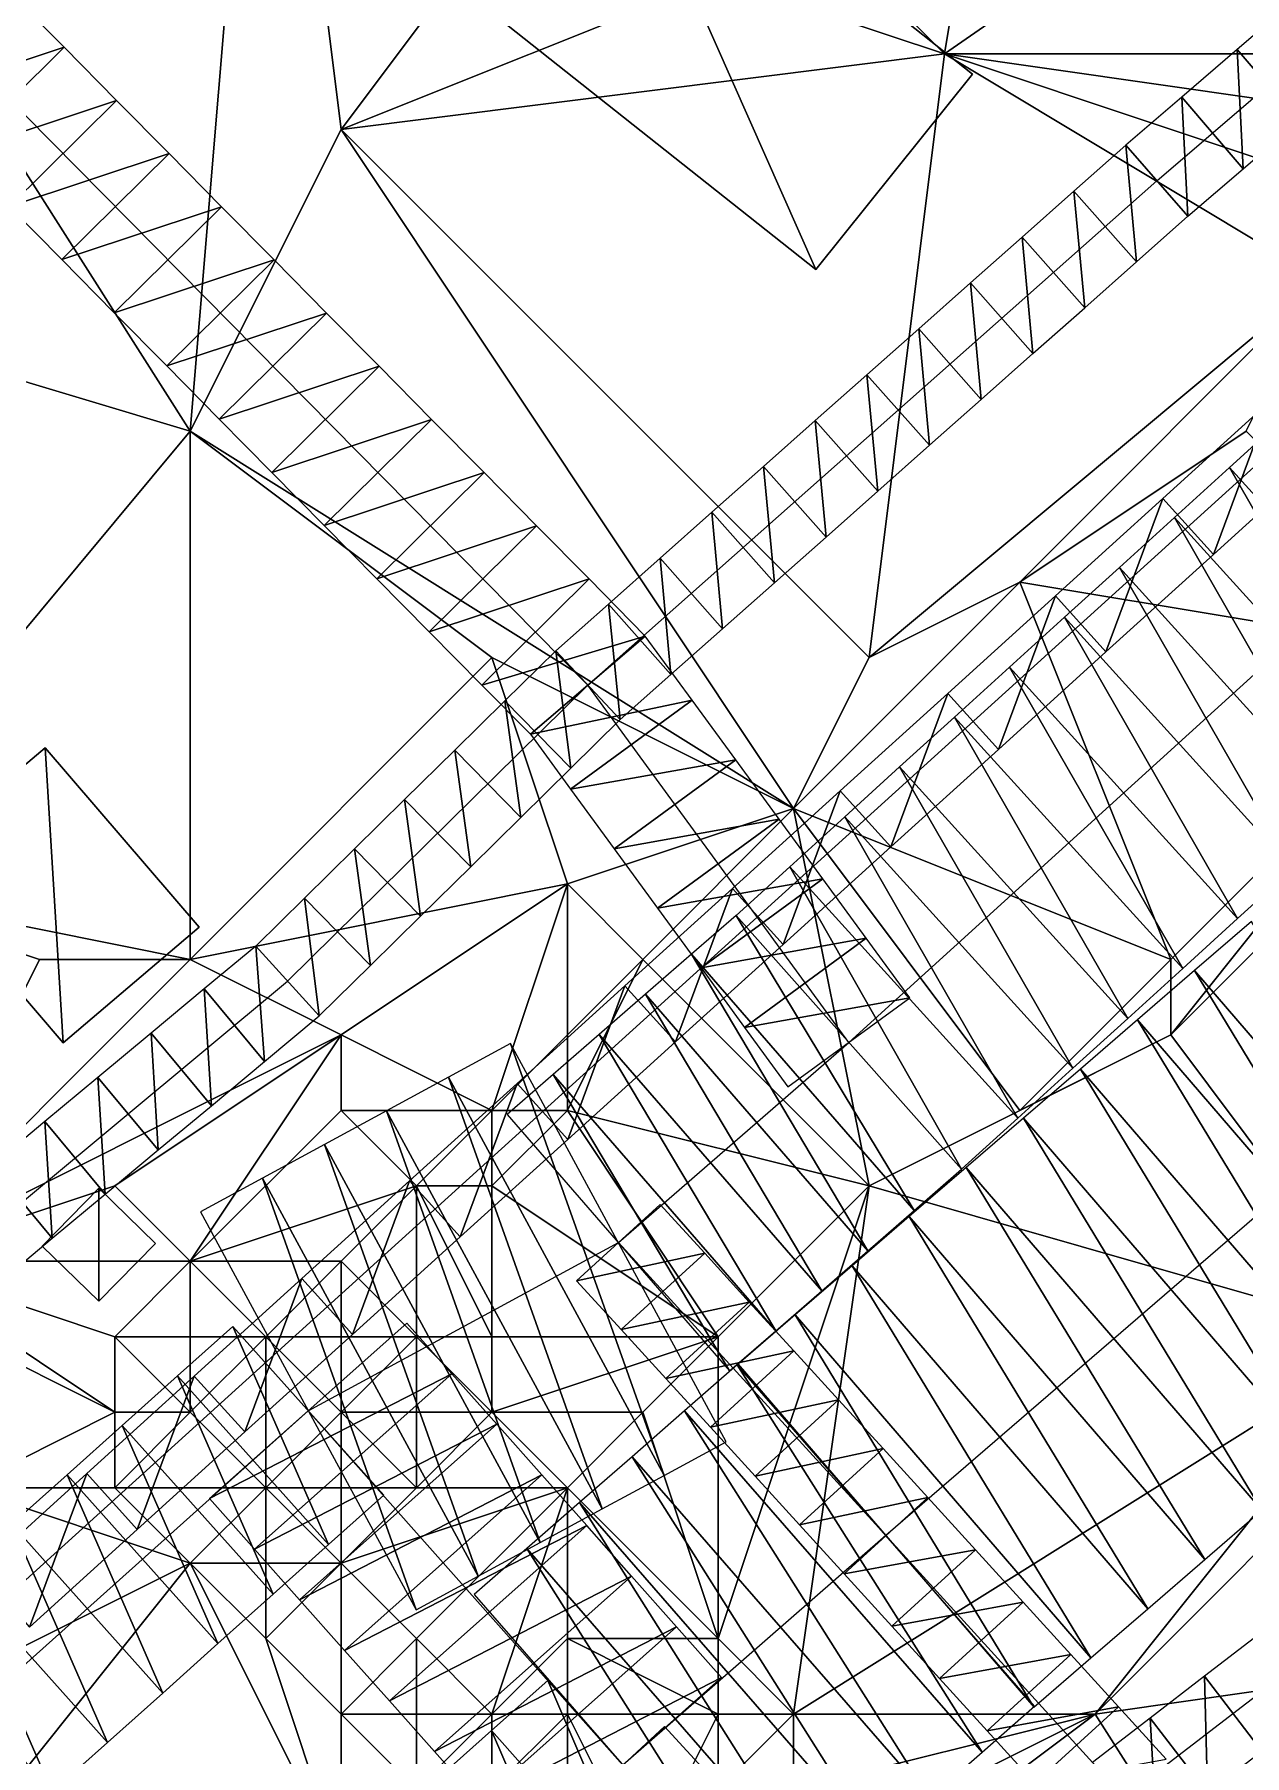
# Model space of a CAD drawing. Header units: metres. Extents: x -1103 to 901, y -902 to 905.
# Drawn here: x -854.13 to -822.04, y 820.9 to 866.52 of the extents above; entities that cross this region are included whole.
import ezdxf

# ---------------------------------------------------------------- set-up
doc = ezdxf.new("R2010")
doc.units = ezdxf.units.M
for name, color, linetype in [('OSM_BUILDING_FOOTPRINTS', 7, 'CONTINUOUS'), ('OSM_BUILDING_ROOFS', 1, 'CONTINUOUS'), ('OSM_BUILDING_WALLS', 8, 'CONTINUOUS'), ('OSM_PATH_AXES', 30, 'CONTINUOUS'), ('OSM_PATH_SURFACE', 30, 'CONTINUOUS'), ('OSM_ROAD_AXES', 2, 'CONTINUOUS'), ('OSM_ROAD_SURFACE', 9, 'CONTINUOUS'), ('OSM_TERRAIN', 3, 'CONTINUOUS'), ('OSM_WATER_SURFACE', 5, 'CONTINUOUS'), ('OSM_WATERWAYS', 5, 'CONTINUOUS')]:
    doc.layers.add(name, color=color, linetype=linetype)

msp = doc.modelspace()

# ---------------------------------------------------------------- linework, layer by layer
at = {"layer": 'OSM_BUILDING_FOOTPRINTS'}
for points in [[(-843.357, 868.168, 14.338), (-839.201, 873.344, 14.338), (-829.252, 865.459, 14.338), (-833.409, 860.283, 14.338), (-843.357, 868.168, 14.338)], [(-857.462, 844.557, 12.908), (-853.847, 847.61, 12.908), (-849.768, 842.854, 12.908), (-853.372, 839.791, 12.908), (-857.462, 844.557, 12.908)], [(-850.918, 834.472, 12.283), (-852.421, 832.945, 12.283), (-853.924, 834.405, 12.283), (-852.421, 835.942, 12.283), (-850.918, 834.472, 12.283)]]:
    msp.add_polyline3d(points, close=True, dxfattribs=at)
at = {"layer": 'OSM_BUILDING_ROOFS'}
for points in [[(-839.201, 873.344, 24.338), (-843.357, 868.168, 24.338), (-833.409, 860.283, 24.338)], [(-839.201, 873.344, 24.338), (-833.409, 860.283, 24.338), (-829.252, 865.459, 24.338)], [(-853.847, 847.61, 22.908), (-857.462, 844.557, 22.908), (-853.372, 839.791, 22.908)], [(-853.847, 847.61, 22.908), (-853.372, 839.791, 22.908), (-849.768, 842.854, 22.908)], [(-852.421, 832.945, 22.283), (-852.421, 835.942, 22.283), (-853.924, 834.405, 22.283)], [(-852.421, 832.945, 22.283), (-850.918, 834.472, 22.283), (-852.421, 835.942, 22.283)]]:
    msp.add_3dface(points, dxfattribs=at)
at = {"layer": 'OSM_BUILDING_WALLS'}
for points in [[(-829.252, 865.459, 14.338), (-839.201, 873.344, 14.338), (-839.201, 873.344, 24.338)], [(-829.252, 865.459, 14.338), (-839.201, 873.344, 24.338), (-829.252, 865.459, 24.338)], [(-843.357, 868.168, 14.338), (-833.409, 860.283, 14.338), (-833.409, 860.283, 24.338)], [(-843.357, 868.168, 14.338), (-833.409, 860.283, 24.338), (-843.357, 868.168, 24.338)], [(-833.409, 860.283, 14.338), (-829.252, 865.459, 14.338), (-829.252, 865.459, 24.338)], [(-833.409, 860.283, 14.338), (-829.252, 865.459, 24.338), (-833.409, 860.283, 24.338)], [(-853.847, 847.61, 12.908), (-857.462, 844.557, 12.908), (-857.462, 844.557, 22.908)], [(-853.847, 847.61, 12.908), (-857.462, 844.557, 22.908), (-853.847, 847.61, 22.908)], [(-849.768, 842.854, 12.908), (-853.847, 847.61, 12.908), (-853.847, 847.61, 22.908)], [(-849.768, 842.854, 12.908), (-853.847, 847.61, 22.908), (-849.768, 842.854, 22.908)], [(-857.462, 844.557, 12.908), (-853.372, 839.791, 12.908), (-853.372, 839.791, 22.908)], [(-857.462, 844.557, 12.908), (-853.372, 839.791, 22.908), (-857.462, 844.557, 22.908)], [(-853.372, 839.791, 12.908), (-849.768, 842.854, 12.908), (-849.768, 842.854, 22.908)], [(-853.372, 839.791, 12.908), (-849.768, 842.854, 22.908), (-853.372, 839.791, 22.908)], [(-852.421, 835.942, 12.283), (-853.924, 834.405, 12.283), (-853.924, 834.405, 22.283)], [(-852.421, 835.942, 12.283), (-853.924, 834.405, 22.283), (-852.421, 835.942, 22.283)], [(-850.918, 834.472, 12.283), (-852.421, 835.942, 12.283), (-852.421, 835.942, 22.283)], [(-850.918, 834.472, 12.283), (-852.421, 835.942, 22.283), (-850.918, 834.472, 22.283)], [(-853.924, 834.405, 12.283), (-852.421, 832.945, 12.283), (-852.421, 832.945, 22.283)], [(-853.924, 834.405, 12.283), (-852.421, 832.945, 22.283), (-853.924, 834.405, 22.283)], [(-852.421, 832.945, 12.283), (-850.918, 834.472, 12.283), (-850.918, 834.472, 22.283)], [(-852.421, 832.945, 12.283), (-850.918, 834.472, 22.283), (-852.421, 832.945, 22.283)]]:
    msp.add_3dface(points, dxfattribs=at)
at = {"layer": 'OSM_PATH_AXES'}
for points in [[(-1100, 614.436, 14.432), (-1087.268, 623.605, 14.308), (-1078.06, 633.139, 14.564), (-1067.957, 642.251, 14.862), (-1048.149, 660.012, 15.181), (-1040.809, 665.819, 15.149), (-1016.955, 682.474, 14.848), (-1002.165, 695.623, 14.017), (-995.633, 701.905, 13.614), (-969.502, 727.153, 13.249), (-939.922, 752.335, 10.603), (-928.647, 761.138, 10.91), (-915.759, 773.535, 11.003), (-914.134, 779.286, 10.928), (-896.636, 795.267, 11.317), (-876.474, 815.804, 12.38), (-862.911, 828.544, 13.579), (-847.425, 841.428, 15.193), (-839.455, 849.269, 16.005), (-824.367, 862.639, 16.441), (-797.882, 885.355, 14.191), (-795.682, 887.235, 13.984), (-783.048, 898.272, 13.138), (-780.912, 900, 13.035)], [(-743.723, 900, 12.989), (-770.169, 875.767, 14), (-799.959, 848.816, 15.237), (-811.135, 840.223, 15.725), (-815.313, 832.913, 15.655), (-819.458, 824.22, 15.058), (-825.228, 819.797, 14.907), (-831.396, 812.951, 14.445), (-845.766, 805.74, 13.499), (-848.54, 803.506, 13.339), (-863.043, 791.817, 13.148), (-891.727, 764.799, 12.959), (-936.196, 727.021, 12.645), (-966.517, 700.147, 13.969), (-1004.088, 667.677, 15.854), (-1037.669, 636.678, 14.518), (-1061.015, 615.323, 13.861), (-1079.253, 598.535, 13.844), (-1081.375, 596.964, 13.862), (-1100, 583.18, 13.331)]]:
    msp.add_polyline3d(points, dxfattribs=at)
at = {"layer": 'OSM_PATH_SURFACE'}
for points in [[(-820.61, 864.214, 16.295), (-820.766, 867.374, 16.176), (-822.238, 866.112, 16.301)], [(-822.081, 862.952, 16.389), (-822.238, 866.112, 16.301), (-823.709, 864.85, 16.481)], [(-822.081, 862.952, 16.389), (-820.61, 864.214, 16.295), (-822.238, 866.112, 16.301)], [(-823.545, 861.697, 16.457), (-823.709, 864.85, 16.481), (-825.188, 863.582, 16.572)], [(-823.545, 861.697, 16.457), (-822.081, 862.952, 16.389), (-823.709, 864.85, 16.481)], [(-824.909, 860.488, 16.472), (-825.188, 863.582, 16.572), (-826.567, 862.359, 16.601)], [(-824.909, 860.488, 16.472), (-823.545, 861.697, 16.457), (-825.188, 863.582, 16.572)], [(-826.281, 859.273, 16.487), (-826.567, 862.359, 16.601), (-827.939, 861.144, 16.616)], [(-826.281, 859.273, 16.487), (-824.909, 860.488, 16.472), (-826.567, 862.359, 16.601)], [(-827.653, 858.057, 16.503), (-827.939, 861.144, 16.616), (-829.311, 859.928, 16.632)], [(-827.653, 858.057, 16.503), (-826.281, 859.273, 16.487), (-827.939, 861.144, 16.616)], [(-829.024, 856.842, 16.518), (-829.311, 859.928, 16.632), (-830.682, 858.713, 16.647)], [(-829.024, 856.842, 16.518), (-827.653, 858.057, 16.503), (-829.311, 859.928, 16.632)], [(-830.396, 855.626, 16.533), (-830.682, 858.713, 16.647), (-832.054, 857.497, 16.637)], [(-830.396, 855.626, 16.533), (-829.024, 856.842, 16.518), (-830.682, 858.713, 16.647)], [(-831.768, 854.411, 16.541), (-832.054, 857.497, 16.637), (-833.426, 856.282, 16.621)], [(-831.768, 854.411, 16.541), (-830.396, 855.626, 16.533), (-832.054, 857.497, 16.637)], [(-833.139, 853.195, 16.524), (-833.426, 856.282, 16.621), (-834.797, 855.066, 16.604)], [(-833.139, 853.195, 16.524), (-831.768, 854.411, 16.541), (-833.426, 856.282, 16.621)], [(-834.511, 851.98, 16.458), (-834.797, 855.066, 16.604), (-836.169, 853.851, 16.558)], [(-834.511, 851.98, 16.458), (-833.139, 853.195, 16.524), (-834.797, 855.066, 16.604)], [(-835.883, 850.764, 16.198), (-836.169, 853.851, 16.558), (-837.541, 852.635, 16.298)], [(-835.883, 850.764, 16.198), (-834.511, 851.98, 16.458), (-836.169, 853.851, 16.558)], [(-837.254, 849.549, 16.03), (-837.541, 852.635, 16.298), (-838.912, 851.42, 16.173)], [(-837.254, 849.549, 16.03), (-835.883, 850.764, 16.198), (-837.541, 852.635, 16.298)], [(-838.602, 848.355, 16.065), (-838.912, 851.42, 16.173), (-840.308, 850.182, 16.138)], [(-838.602, 848.355, 16.065), (-837.254, 849.549, 16.03), (-838.912, 851.42, 16.173)], [(-839.907, 847.071, 16.034), (-840.308, 850.182, 16.138), (-841.66, 848.853, 16.209)], [(-839.907, 847.071, 16.034), (-838.602, 848.355, 16.065), (-840.308, 850.182, 16.138)], [(-841.235, 845.764, 15.942), (-841.66, 848.853, 16.209), (-842.988, 847.546, 16.024)], [(-841.235, 845.764, 15.942), (-839.907, 847.071, 16.034), (-841.66, 848.853, 16.209)], [(-842.563, 844.457, 15.757), (-842.988, 847.546, 16.024), (-844.316, 846.239, 15.838)], [(-842.563, 844.457, 15.757), (-841.235, 845.764, 15.942), (-842.988, 847.546, 16.024)], [(-843.891, 843.15, 15.574), (-844.316, 846.239, 15.838), (-845.645, 844.932, 15.653)], [(-843.891, 843.15, 15.574), (-842.563, 844.457, 15.757), (-844.316, 846.239, 15.838)], [(-845.22, 841.843, 15.417), (-845.645, 844.932, 15.653), (-846.973, 843.626, 15.468)], [(-845.22, 841.843, 15.417), (-843.891, 843.15, 15.574), (-845.645, 844.932, 15.653)], [(-846.586, 840.501, 15.257), (-846.973, 843.626, 15.468), (-848.264, 842.354, 15.288)], [(-846.586, 840.501, 15.257), (-845.22, 841.843, 15.417), (-846.973, 843.626, 15.468)], [(-848.033, 839.296, 15.088), (-848.264, 842.354, 15.288), (-849.632, 841.217, 15.136)], [(-848.033, 839.296, 15.088), (-846.586, 840.501, 15.257), (-848.264, 842.354, 15.288)], [(-849.441, 838.124, 14.926), (-849.632, 841.217, 15.136), (-851.04, 840.046, 14.971)], [(-849.441, 838.124, 14.926), (-848.033, 839.296, 15.088), (-849.632, 841.217, 15.136)], [(-850.849, 836.953, 14.772), (-851.04, 840.046, 14.971), (-852.448, 838.875, 14.805)], [(-850.849, 836.953, 14.772), (-849.441, 838.124, 14.926), (-851.04, 840.046, 14.971)], [(-852.257, 835.782, 14.601), (-852.448, 838.875, 14.805), (-853.855, 837.704, 14.64)], [(-852.257, 835.782, 14.601), (-850.849, 836.953, 14.772), (-852.448, 838.875, 14.805)], [(-853.664, 834.61, 14.364), (-853.855, 837.704, 14.64), (-855.263, 836.532, 14.474)], [(-853.664, 834.61, 14.364), (-852.257, 835.782, 14.601), (-853.855, 837.704, 14.64)], [(-855.072, 833.439, 14.237), (-853.664, 834.61, 14.364), (-855.263, 836.532, 14.474)], [(-821.661, 824.106, 15.128), (-823.104, 823.001, 15.078), (-821.583, 821.016, 15.047)], [(-823.104, 823.001, 15.078), (-824.546, 821.895, 15.038), (-823.025, 819.911, 15.024)], [(-823.104, 823.001, 15.078), (-823.025, 819.911, 15.024), (-821.583, 821.016, 15.047)], [(-824.546, 821.895, 15.038), (-826.077, 820.714, 14.985), (-824.379, 818.879, 14.99)], [(-824.546, 821.895, 15.038), (-824.379, 818.879, 14.99), (-823.025, 819.911, 15.024)]]:
    msp.add_3dface(points, dxfattribs=at)
at = {"layer": 'OSM_ROAD_AXES'}
for points in [[(-832.535, 839.802, 15.59), (-839.455, 849.269, 16.005), (-889.568, 900, 16.892)], [(-838.648, 834.494, 15.4), (-832.535, 839.802, 15.59), (-791.736, 876.828, 14.906), (-776.879, 890.31, 13.615), (-766.167, 900, 13.072)], [(-745.49, 900, 12.992), (-767.019, 882.369, 13.758), (-808.869, 846.283, 15.685), (-831.551, 826.731, 15.381)], [(-846.872, 830.037, 13.274), (-838.648, 834.494, 15.4)], [(-838.648, 834.494, 15.4), (-831.551, 826.731, 15.381), (-825.228, 819.797, 14.907), (-811.068, 804.292, 14.83), (-764.928, 753.786, 13.168), (-675.103, 655.385, 11.211), (-644.461, 622.208, 8.88), (-643.19, 620.439, 8.946), (-597.703, 570.619, 12.345), (-502.252, 466.079, 12.351), (-457.418, 416.977, 14.011), (-369.163, 320.322, 16.335), (-349.653, 307.45, 14.764)], [(-1100, 603.586, 14.265), (-1036.045, 660.787, 15.769), (-925.961, 759.247, 11.192), (-846.872, 830.037, 13.274)], [(-838.526, 820.648, 14.021), (-846.872, 830.037, 13.274)], [(-831.551, 826.731, 15.381), (-838.526, 820.648, 14.021)]]:
    msp.add_polyline3d(points, dxfattribs=at)
at = {"layer": 'OSM_ROAD_SURFACE'}
for points in [[(-853.345, 866.175, 16.92), (-854.737, 867.585, 17.007), (-857.582, 864.774, 17.048)], [(-853.345, 866.175, 16.92), (-857.582, 864.774, 17.048), (-856.19, 863.364, 16.984)], [(-851.952, 864.766, 16.833), (-853.345, 866.175, 16.92), (-856.19, 863.364, 16.984)], [(-851.952, 864.766, 16.833), (-856.19, 863.364, 16.984), (-854.798, 861.955, 16.92)], [(-850.56, 863.357, 16.746), (-851.952, 864.766, 16.833), (-854.798, 861.955, 16.92)], [(-850.56, 863.357, 16.746), (-854.798, 861.955, 16.92), (-853.406, 860.546, 16.856)], [(-849.168, 861.948, 16.71), (-850.56, 863.357, 16.746), (-853.406, 860.546, 16.856)], [(-849.168, 861.948, 16.71), (-853.406, 860.546, 16.856), (-852.014, 859.137, 16.792)], [(-847.776, 860.539, 16.851), (-849.168, 861.948, 16.71), (-852.014, 859.137, 16.792)], [(-847.776, 860.539, 16.851), (-852.014, 859.137, 16.792), (-850.622, 857.728, 16.706)], [(-846.384, 859.129, 16.745), (-847.776, 860.539, 16.851), (-850.622, 857.728, 16.706)], [(-846.384, 859.129, 16.745), (-850.622, 857.728, 16.706), (-849.23, 856.318, 16.658)], [(-844.992, 857.72, 16.635), (-846.384, 859.129, 16.745), (-849.23, 856.318, 16.658)], [(-844.992, 857.72, 16.635), (-849.23, 856.318, 16.658), (-847.838, 854.909, 16.547)], [(-843.6, 856.311, 16.524), (-844.992, 857.72, 16.635), (-847.838, 854.909, 16.547)], [(-843.6, 856.311, 16.524), (-847.838, 854.909, 16.547), (-846.446, 853.5, 16.473)], [(-842.208, 854.902, 16.413), (-843.6, 856.311, 16.524), (-846.446, 853.5, 16.473)], [(-816.397, 848.371, 15.937), (-820.988, 856.358, 15.996), (-822.445, 855.036, 16.06)], [(-842.208, 854.902, 16.413), (-846.446, 853.5, 16.473), (-845.054, 852.091, 16.396)], [(-840.816, 853.493, 16.302), (-842.208, 854.902, 16.413), (-845.054, 852.091, 16.396)], [(-817.854, 847.049, 15.954), (-822.445, 855.036, 16.06), (-823.902, 853.713, 16.125)], [(-817.854, 847.049, 15.954), (-816.397, 848.371, 15.937), (-822.445, 855.036, 16.06)], [(-840.816, 853.493, 16.302), (-845.054, 852.091, 16.396), (-843.662, 850.682, 16.289)], [(-839.424, 852.083, 16.191), (-840.816, 853.493, 16.302), (-843.662, 850.682, 16.289)], [(-819.311, 845.726, 15.971), (-823.902, 853.713, 16.125), (-825.359, 852.391, 16.19)], [(-819.311, 845.726, 15.971), (-817.854, 847.049, 15.954), (-823.902, 853.713, 16.125)], [(-820.768, 844.404, 15.986), (-825.359, 852.391, 16.19), (-826.816, 851.069, 16.221)], [(-820.768, 844.404, 15.986), (-819.311, 845.726, 15.971), (-825.359, 852.391, 16.19)], [(-839.424, 852.083, 16.191), (-843.662, 850.682, 16.289), (-842.27, 849.272, 16.188)], [(-837.933, 850.566, 16.072), (-839.424, 852.083, 16.191), (-842.27, 849.272, 16.188)], [(-822.225, 843.082, 16.001), (-826.816, 851.069, 16.221), (-828.274, 849.746, 16.147)], [(-822.225, 843.082, 16.001), (-820.768, 844.404, 15.986), (-826.816, 851.069, 16.221)], [(-837.933, 850.566, 16.072), (-842.27, 849.272, 16.188), (-840.977, 847.971, 16.101)], [(-836.687, 848.871, 15.949), (-837.933, 850.566, 16.072), (-840.977, 847.971, 16.101)], [(-823.682, 841.759, 16.017), (-828.274, 849.746, 16.147), (-829.731, 848.424, 16.028)], [(-823.682, 841.759, 16.017), (-822.225, 843.082, 16.001), (-828.274, 849.746, 16.147)], [(-836.687, 848.871, 15.949), (-840.977, 847.971, 16.101), (-839.916, 846.511, 15.968)], [(-835.534, 847.293, 15.835), (-836.687, 848.871, 15.949), (-839.916, 846.511, 15.968)], [(-825.14, 840.437, 15.986), (-829.731, 848.424, 16.028), (-831.188, 847.102, 15.909)], [(-825.14, 840.437, 15.986), (-823.682, 841.759, 16.017), (-829.731, 848.424, 16.028)], [(-835.534, 847.293, 15.835), (-839.916, 846.511, 15.968), (-838.763, 844.933, 15.825)], [(-834.38, 845.716, 15.713), (-835.534, 847.293, 15.835), (-838.763, 844.933, 15.825)], [(-826.597, 839.115, 15.944), (-831.188, 847.102, 15.909), (-832.645, 845.779, 15.79)], [(-826.597, 839.115, 15.944), (-825.14, 840.437, 15.986), (-831.188, 847.102, 15.909)], [(-834.38, 845.716, 15.713), (-838.763, 844.933, 15.825), (-837.61, 843.355, 15.6)], [(-833.227, 844.138, 15.727), (-834.38, 845.716, 15.713), (-837.61, 843.355, 15.6)], [(-828.054, 837.792, 15.655), (-832.645, 845.779, 15.79), (-834.102, 844.457, 15.684)], [(-828.054, 837.792, 15.655), (-826.597, 839.115, 15.944), (-832.645, 845.779, 15.79)], [(-829.544, 836.44, 15.61), (-834.102, 844.457, 15.684), (-835.526, 843.164, 15.591)], [(-829.544, 836.44, 15.61), (-828.054, 837.792, 15.655), (-834.102, 844.457, 15.684)], [(-833.227, 844.138, 15.727), (-837.61, 843.355, 15.6), (-836.456, 841.777, 15.516)], [(-832.074, 842.56, 15.765), (-833.227, 844.138, 15.727), (-836.456, 841.777, 15.516)], [(-830.807, 835.343, 15.572), (-835.526, 843.164, 15.591), (-836.708, 842.138, 15.515)], [(-830.807, 835.343, 15.572), (-829.544, 836.44, 15.61), (-835.526, 843.164, 15.591)], [(-821.859, 843.007, 15.925), (-823.371, 841.703, 15.953), (-815.536, 832.614, 15.664)], [(-832.074, 842.56, 15.765), (-836.456, 841.777, 15.516), (-835.303, 840.2, 15.525)], [(-830.92, 840.983, 15.802), (-832.074, 842.56, 15.765), (-835.303, 840.2, 15.525)], [(-832.03, 834.281, 15.533), (-836.708, 842.138, 15.515), (-837.931, 841.077, 15.466)], [(-832.03, 834.281, 15.533), (-830.807, 835.343, 15.572), (-836.708, 842.138, 15.515)], [(-823.371, 841.703, 15.953), (-824.883, 840.4, 15.946), (-817.048, 831.311, 15.533)], [(-823.371, 841.703, 15.953), (-817.048, 831.311, 15.533), (-815.536, 832.614, 15.664)], [(-833.252, 833.22, 15.499), (-837.931, 841.077, 15.466), (-839.153, 840.015, 15.381)], [(-833.252, 833.22, 15.499), (-832.03, 834.281, 15.533), (-837.931, 841.077, 15.466)], [(-830.92, 840.983, 15.802), (-835.303, 840.2, 15.525), (-834.15, 838.622, 15.534)], [(-824.883, 840.4, 15.946), (-826.396, 839.096, 15.914), (-818.561, 830.007, 15.441)], [(-824.883, 840.4, 15.946), (-818.561, 830.007, 15.441), (-817.048, 831.311, 15.533)], [(-834.475, 832.158, 15.467), (-839.153, 840.015, 15.381), (-840.376, 838.953, 15.049)], [(-834.475, 832.158, 15.467), (-833.252, 833.22, 15.499), (-839.153, 840.015, 15.381)], [(-837.434, 828.327, 14.802), (-841.507, 839.769, 14.959), (-843.151, 838.878, 14.844)], [(-837.434, 828.327, 14.802), (-835.789, 829.219, 15.404), (-841.507, 839.769, 14.959)], [(-839.079, 827.436, 14.644), (-843.151, 838.878, 14.844), (-844.796, 837.986, 14.648)], [(-839.079, 827.436, 14.644), (-837.434, 828.327, 14.802), (-843.151, 838.878, 14.844)], [(-835.697, 831.096, 15.435), (-840.376, 838.953, 15.049), (-841.598, 837.892, 14.821)], [(-835.697, 831.096, 15.435), (-834.475, 832.158, 15.467), (-840.376, 838.953, 15.049)], [(-826.396, 839.096, 15.914), (-827.908, 837.793, 15.657), (-820.073, 828.704, 15.417)], [(-826.396, 839.096, 15.914), (-820.073, 828.704, 15.417), (-818.561, 830.007, 15.441)], [(-840.723, 826.545, 14.503), (-844.796, 837.986, 14.648), (-846.441, 837.095, 14.593)], [(-840.723, 826.545, 14.503), (-839.079, 827.436, 14.644), (-844.796, 837.986, 14.648)], [(-827.908, 837.793, 15.657), (-829.42, 836.489, 15.612), (-821.585, 827.4, 15.394)], [(-827.908, 837.793, 15.657), (-821.585, 827.4, 15.394), (-820.073, 828.704, 15.417)], [(-842.368, 825.653, 14.345), (-846.441, 837.095, 14.593), (-848.086, 836.203, 14.579)], [(-842.368, 825.653, 14.345), (-840.723, 826.545, 14.503), (-846.441, 837.095, 14.593)], [(-844.013, 824.762, 14.291), (-848.086, 836.203, 14.579), (-849.731, 835.312, 14.53)], [(-844.013, 824.762, 14.291), (-842.368, 825.653, 14.345), (-848.086, 836.203, 14.579)], [(-829.42, 836.489, 15.612), (-830.932, 835.186, 15.567), (-823.097, 826.097, 15.325)], [(-829.42, 836.489, 15.612), (-823.097, 826.097, 15.325), (-821.585, 827.4, 15.394)], [(-839.755, 833.482, 15.437), (-836.358, 834.212, 15.475), (-837.541, 835.506, 15.478)], [(-830.932, 835.186, 15.567), (-832.444, 833.882, 15.52), (-824.609, 824.793, 15.245)], [(-830.932, 835.186, 15.567), (-824.609, 824.793, 15.245), (-823.097, 826.097, 15.325)], [(-839.755, 833.482, 15.437), (-838.572, 832.188, 15.44), (-836.358, 834.212, 15.475)], [(-838.572, 832.188, 15.44), (-835.175, 832.918, 15.471), (-836.358, 834.212, 15.475)], [(-832.444, 833.882, 15.52), (-833.956, 832.579, 15.48), (-826.121, 823.489, 15.164)], [(-832.444, 833.882, 15.52), (-826.121, 823.489, 15.164), (-824.609, 824.793, 15.245)], [(-838.572, 832.188, 15.44), (-837.389, 830.894, 14.969), (-835.175, 832.918, 15.471)], [(-837.389, 830.894, 14.969), (-833.992, 831.624, 15.464), (-835.175, 832.918, 15.471)], [(-833.956, 832.579, 15.48), (-835.469, 831.275, 15.441), (-827.634, 822.186, 15.084)], [(-833.956, 832.579, 15.48), (-827.634, 822.186, 15.084), (-826.121, 823.489, 15.164)], [(-846.336, 826.491, 14.076), (-848.873, 832.272, 13.815), (-850.337, 830.961, 13.768)], [(-843.064, 831.021, 14.454), (-844.256, 832.362, 14.477), (-849.488, 827.712, 13.189)], [(-846.336, 826.491, 14.076), (-844.871, 827.802, 14.062), (-848.873, 832.272, 13.815)], [(-837.389, 830.894, 14.969), (-836.207, 829.6, 15.323), (-833.992, 831.624, 15.464)], [(-836.207, 829.6, 15.323), (-832.809, 830.33, 15.461), (-833.992, 831.624, 15.464)], [(-835.495, 831.253, 15.44), (-836.89, 830.036, 15.051), (-829.003, 820.992, 14.949)], [(-835.495, 831.253, 15.44), (-829.003, 820.992, 14.949), (-827.608, 822.209, 15.086)], [(-847.8, 825.18, 13.786), (-850.337, 830.961, 13.768), (-851.802, 829.65, 14.027)], [(-847.8, 825.18, 13.786), (-846.336, 826.491, 14.076), (-850.337, 830.961, 13.768)], [(-843.064, 831.021, 14.454), (-849.488, 827.712, 13.189), (-848.295, 826.37, 13.207)], [(-841.871, 829.68, 14.476), (-843.064, 831.021, 14.454), (-848.295, 826.37, 13.207)], [(-836.207, 829.6, 15.323), (-835.024, 828.306, 15.398), (-832.809, 830.33, 15.461)], [(-835.024, 828.306, 15.398), (-831.627, 829.036, 15.464), (-832.809, 830.33, 15.461)], [(-836.89, 830.036, 15.051), (-838.284, 828.82, 14.648), (-830.398, 819.775, 14.89)], [(-836.89, 830.036, 15.051), (-830.398, 819.775, 14.89), (-829.003, 820.992, 14.949)], [(-849.265, 823.869, 13.182), (-851.802, 829.65, 14.027), (-853.266, 828.34, 13.404)], [(-849.265, 823.869, 13.182), (-847.8, 825.18, 13.786), (-851.802, 829.65, 14.027)], [(-841.871, 829.68, 14.476), (-848.295, 826.37, 13.207), (-847.103, 825.029, 14.25)], [(-840.679, 828.338, 14.475), (-841.871, 829.68, 14.476), (-847.103, 825.029, 14.25)], [(-835.024, 828.306, 15.398), (-833.841, 827.012, 15.395), (-831.627, 829.036, 15.464)], [(-833.841, 827.012, 15.395), (-830.443, 827.742, 15.466), (-831.627, 829.036, 15.464)], [(-838.284, 828.82, 14.648), (-839.679, 827.603, 14.55), (-831.792, 818.559, 14.776)], [(-838.284, 828.82, 14.648), (-831.792, 818.559, 14.776), (-830.398, 819.775, 14.89)], [(-850.729, 822.558, 13.086), (-853.266, 828.34, 13.404), (-854.731, 827.029, 13.171)], [(-850.729, 822.558, 13.086), (-849.265, 823.869, 13.182), (-853.266, 828.34, 13.404)], [(-840.679, 828.338, 14.475), (-847.103, 825.029, 14.25), (-845.911, 823.688, 14.152)], [(-839.487, 826.997, 14.625), (-840.679, 828.338, 14.475), (-845.911, 823.688, 14.152)], [(-839.679, 827.603, 14.55), (-841.074, 826.387, 14.466), (-833.187, 817.342, 14.663)], [(-839.679, 827.603, 14.55), (-833.187, 817.342, 14.663), (-831.792, 818.559, 14.776)], [(-833.841, 827.012, 15.395), (-832.659, 825.719, 15.396), (-830.443, 827.742, 15.466)], [(-832.659, 825.719, 15.396), (-829.178, 826.354, 15.469), (-830.443, 827.742, 15.466)], [(-852.194, 821.247, 12.991), (-854.731, 827.029, 13.171), (-856.196, 825.718, 13.072)], [(-852.194, 821.247, 12.991), (-850.729, 822.558, 13.086), (-854.731, 827.029, 13.171)], [(-839.487, 826.997, 14.625), (-845.911, 823.688, 14.152), (-844.719, 822.347, 14.348)], [(-838.295, 825.656, 14.887), (-839.487, 826.997, 14.625), (-844.719, 822.347, 14.348)], [(-841.074, 826.387, 14.466), (-842.469, 825.17, 14.371), (-834.582, 816.126, 14.585)], [(-841.074, 826.387, 14.466), (-834.582, 816.126, 14.585), (-833.187, 817.342, 14.663)], [(-832.659, 825.719, 15.396), (-831.395, 824.333, 15.398), (-829.178, 826.354, 15.469)], [(-831.395, 824.333, 15.398), (-827.913, 824.968, 15.394), (-829.178, 826.354, 15.469)], [(-853.659, 819.936, 12.896), (-856.196, 825.718, 13.072), (-857.66, 824.407, 12.973)], [(-853.659, 819.936, 12.896), (-852.194, 821.247, 12.991), (-856.196, 825.718, 13.072)], [(-838.295, 825.656, 14.887), (-844.719, 822.347, 14.348), (-843.526, 821.005, 14.665)], [(-837.102, 824.315, 15.15), (-838.295, 825.656, 14.887), (-843.526, 821.005, 14.665)], [(-831.395, 824.333, 15.398), (-830.13, 822.946, 15.265), (-827.913, 824.968, 15.394)], [(-830.13, 822.946, 15.265), (-826.649, 823.581, 15.195), (-827.913, 824.968, 15.394)], [(-855.123, 818.625, 12.8), (-853.659, 819.936, 12.896), (-857.66, 824.407, 12.973)], [(-837.102, 824.315, 15.15), (-843.526, 821.005, 14.665), (-842.334, 819.664, 14.163)], [(-835.91, 822.973, 14.744), (-837.102, 824.315, 15.15), (-842.334, 819.664, 14.163)], [(-830.13, 822.946, 15.265), (-828.866, 821.56, 15.02), (-826.649, 823.581, 15.195)], [(-828.866, 821.56, 15.02), (-825.384, 822.194, 15.009), (-826.649, 823.581, 15.195)], [(-835.91, 822.973, 14.744), (-842.334, 819.664, 14.163), (-841.142, 818.323, 13.978)], [(-840.52, 822.89, 14.574), (-842.01, 821.564, 14.575), (-838.022, 817.081, 14.346)], [(-840.52, 822.89, 14.574), (-838.022, 817.081, 14.346), (-836.532, 818.406, 14.458)], [(-828.866, 821.56, 15.02), (-827.601, 820.173, 14.879), (-825.384, 822.194, 15.009)], [(-827.601, 820.173, 14.879), (-824.12, 820.808, 14.997), (-825.384, 822.194, 15.009)], [(-842.01, 821.564, 14.575), (-843.5, 820.238, 14.572), (-839.513, 815.755, 14.192)], [(-842.01, 821.564, 14.575), (-839.513, 815.755, 14.192), (-838.022, 817.081, 14.346)], [(-836.237, 820.385, 14.088), (-837.426, 821.667, 14.087), (-839.626, 819.629, 14.035)]]:
    msp.add_3dface(points, dxfattribs=at)
at = {"layer": 'OSM_TERRAIN'}
for points in [[(-830, 866, 16.78), (-812, 866, 15.487), (-804, 884, 14.644)], [(-830, 866, 16.78), (-804, 884, 14.644), (-828, 878, 15.558)], [(-850, 856, 16.609), (-848, 880, 16.686), (-864, 878, 17.543)], [(-850, 856, 16.609), (-846, 864, 16.955), (-848, 880, 16.686)], [(-846, 864, 16.955), (-840, 872, 16.78), (-848, 880, 16.686)], [(-870, 862, 16.999), (-850, 856, 16.609), (-864, 878, 17.543)], [(-836, 872, 16.165), (-830, 866, 16.78), (-828, 878, 15.558)], [(-846, 864, 16.955), (-836, 868, 16.78), (-840, 872, 16.78)], [(-836, 868, 16.78), (-830, 866, 16.78), (-836, 872, 16.165)], [(-846, 864, 16.955), (-830, 866, 16.78), (-836, 868, 16.78)], [(-846, 864, 16.955), (-832, 850, 16.332), (-830, 866, 16.78)], [(-830, 866, 16.78), (-832, 850, 16.332), (-820, 860, 16.177)], [(-820, 860, 16.177), (-818, 862, 16.068), (-830, 866, 16.78)], [(-818, 862, 16.068), (-816, 864, 15.933), (-830, 866, 16.78)], [(-830, 866, 16.78), (-816, 864, 15.933), (-812, 866, 15.487)], [(-850, 856, 16.609), (-834, 846, 15.677), (-846, 864, 16.955)], [(-832, 850, 16.332), (-846, 864, 16.955), (-834, 846, 15.677)], [(-860, 844, 15.185), (-850, 856, 16.609), (-870, 862, 16.999)], [(-832, 850, 16.332), (-828, 852, 16.186), (-820, 860, 16.177)], [(-828, 852, 16.186), (-822, 856, 15.97), (-820, 860, 16.177)], [(-860, 844, 15.185), (-850, 842, 15.092), (-850, 856, 16.609)], [(-850, 842, 15.092), (-842, 850, 16.219), (-850, 856, 16.609)], [(-842, 850, 16.219), (-834, 846, 15.677), (-850, 856, 16.609)], [(-828, 852, 16.186), (-816, 850, 16.113), (-822, 856, 15.97)], [(-834, 846, 15.677), (-824, 842, 16.064), (-828, 852, 16.186)], [(-834, 846, 15.677), (-828, 852, 16.186), (-832, 850, 16.332)], [(-824, 842, 16.064), (-816, 850, 16.113), (-828, 852, 16.186)], [(-840, 844, 15.757), (-842, 850, 16.219), (-850, 842, 15.092)], [(-842, 850, 16.219), (-840, 844, 15.757), (-834, 846, 15.677)], [(-818, 832, 15.707), (-814, 850, 15.759), (-824, 840, 15.707)], [(-824, 840, 15.707), (-816, 850, 16.113), (-824, 842, 16.064)], [(-824, 840, 15.707), (-814, 850, 15.759), (-816, 850, 16.113)], [(-840, 844, 15.757), (-838, 842, 15.406), (-834, 846, 15.677)], [(-832, 836, 15.509), (-834, 846, 15.677), (-838, 842, 15.406)], [(-832, 836, 15.509), (-828, 838, 15.881), (-834, 846, 15.677)], [(-828, 838, 15.881), (-824, 842, 16.064), (-834, 846, 15.677)], [(-858, 834, 14.054), (-854, 842, 15.223), (-860, 844, 15.185)], [(-854, 842, 15.223), (-850, 842, 15.092), (-860, 844, 15.185)], [(-846, 840, 15.175), (-840, 844, 15.757), (-850, 842, 15.092)], [(-842, 838, 14.548), (-840, 844, 15.757), (-846, 840, 15.175)], [(-842, 838, 14.548), (-840, 840, 14.87), (-840, 844, 15.757)], [(-840, 840, 14.87), (-838, 842, 15.406), (-840, 844, 15.757)], [(-858, 834, 14.054), (-846, 840, 15.175), (-850, 842, 15.092)], [(-858, 834, 14.054), (-850, 842, 15.092), (-854, 842, 15.223)], [(-840, 840, 14.87), (-840, 838, 15.433), (-838, 842, 15.406)], [(-840, 838, 15.433), (-832, 836, 15.509), (-838, 842, 15.406)], [(-828, 838, 15.881), (-824, 840, 15.707), (-824, 842, 16.064)], [(-852, 836, 14.565), (-846, 840, 15.175), (-858, 834, 14.054)], [(-852, 836, 14.565), (-850, 834, 14.29), (-846, 840, 15.175)], [(-850, 834, 14.29), (-846, 838, 14.621), (-846, 840, 15.175)], [(-846, 838, 14.621), (-842, 838, 14.548), (-846, 840, 15.175)], [(-842, 838, 14.548), (-840, 838, 15.433), (-840, 840, 14.87)], [(-832, 836, 15.509), (-824, 840, 15.707), (-828, 838, 15.881)], [(-832, 836, 15.509), (-818, 832, 15.707), (-824, 840, 15.707)], [(-850, 834, 14.29), (-844, 836, 14.427), (-846, 838, 14.621)], [(-844, 836, 14.427), (-842, 838, 14.548), (-846, 838, 14.621)], [(-844, 836, 14.427), (-842, 836, 15.381), (-842, 838, 14.548)], [(-836, 832, 15.396), (-840, 838, 15.433), (-842, 836, 15.381)], [(-842, 836, 15.381), (-840, 838, 15.433), (-842, 838, 14.548)], [(-840, 838, 15.433), (-836, 832, 15.396), (-832, 836, 15.509)], [(-858, 834, 14.054), (-850, 834, 14.29), (-852, 836, 14.565)], [(-846, 834, 14.427), (-844, 836, 14.427), (-850, 834, 14.29)], [(-846, 834, 14.427), (-844, 832, 14.427), (-844, 836, 14.427)], [(-844, 832, 14.427), (-842, 832, 15.381), (-844, 836, 14.427)], [(-842, 832, 15.381), (-842, 836, 15.381), (-844, 836, 14.427)], [(-842, 832, 15.381), (-836, 832, 15.396), (-842, 836, 15.381)], [(-836, 824, 15.266), (-834, 822, 15.266), (-832, 836, 15.509)], [(-836, 824, 15.266), (-832, 836, 15.509), (-836, 832, 15.396)], [(-834, 822, 15.266), (-818, 832, 15.707), (-832, 836, 15.509)], [(-856, 832, 14.058), (-852, 830, 14.29), (-858, 834, 14.054)], [(-852, 830, 14.29), (-852, 832, 14.29), (-858, 834, 14.054)], [(-852, 832, 14.29), (-850, 834, 14.29), (-858, 834, 14.054)], [(-852, 832, 14.29), (-850, 832, 14.29), (-850, 834, 14.29)], [(-850, 832, 14.29), (-848, 832, 13.359), (-850, 834, 14.29)], [(-848, 832, 13.359), (-846, 834, 14.427), (-850, 834, 14.29)], [(-848, 832, 13.359), (-846, 832, 13.359), (-846, 834, 14.427)], [(-846, 832, 13.359), (-844, 832, 14.427), (-846, 834, 14.427)], [(-856, 828, 13.224), (-852, 830, 14.29), (-856, 832, 14.058)], [(-852, 830, 14.29), (-850, 830, 13.189), (-852, 832, 14.29)], [(-850, 830, 13.189), (-850, 832, 14.29), (-852, 832, 14.29)], [(-850, 830, 13.189), (-848, 828, 13.189), (-848, 832, 13.359)], [(-850, 830, 13.189), (-848, 832, 13.359), (-850, 832, 14.29)], [(-848, 828, 13.189), (-846, 830, 13.272), (-848, 832, 13.359)], [(-846, 830, 13.272), (-846, 832, 13.359), (-848, 832, 13.359)], [(-846, 830, 13.272), (-844, 830, 13.359), (-844, 832, 14.427)], [(-846, 830, 13.272), (-844, 832, 14.427), (-846, 832, 13.359)], [(-844, 830, 13.359), (-842, 830, 14.427), (-844, 832, 14.427)], [(-842, 830, 14.427), (-842, 832, 15.381), (-844, 832, 14.427)], [(-842, 830, 14.427), (-838, 830, 14.548), (-836, 832, 15.396)], [(-842, 830, 14.427), (-836, 832, 15.396), (-842, 832, 15.381)], [(-838, 830, 14.548), (-836, 824, 15.266), (-836, 832, 15.396)], [(-834, 822, 15.266), (-826, 822, 14.95), (-818, 832, 15.707)], [(-826, 822, 14.95), (-818, 830, 15.3), (-818, 832, 15.707)], [(-856, 828, 13.224), (-852, 828, 13.125), (-852, 830, 14.29)], [(-852, 828, 13.125), (-848, 828, 13.189), (-850, 830, 13.189)], [(-852, 828, 13.125), (-850, 830, 13.189), (-852, 830, 14.29)], [(-848, 828, 13.189), (-846, 828, 13.272), (-846, 830, 13.272)], [(-846, 828, 13.272), (-844, 828, 14.404), (-846, 830, 13.272)], [(-844, 828, 14.404), (-844, 830, 13.359), (-846, 830, 13.272)], [(-844, 828, 14.404), (-840, 828, 14.427), (-842, 830, 14.427)], [(-844, 828, 14.404), (-842, 830, 14.427), (-844, 830, 13.359)], [(-840, 828, 14.427), (-838, 830, 14.548), (-842, 830, 14.427)], [(-840, 828, 14.427), (-836, 824, 15.266), (-838, 830, 14.548)], [(-826, 822, 14.95), (-812, 824, 15.068), (-818, 830, 15.3)], [(-866, 818, 12.451), (-850, 826, 12.971), (-856, 828, 13.224)], [(-850, 826, 12.971), (-852, 828, 13.125), (-856, 828, 13.224)], [(-850, 826, 12.971), (-848, 828, 13.189), (-852, 828, 13.125)], [(-850, 826, 12.971), (-848, 826, 13.189), (-848, 828, 13.189)], [(-848, 826, 13.189), (-846, 826, 14.29), (-848, 828, 13.189)], [(-846, 826, 14.29), (-846, 828, 13.272), (-848, 828, 13.189)], [(-844, 824, 14.203), (-840, 828, 14.427), (-846, 826, 14.29)], [(-846, 826, 14.29), (-844, 828, 14.404), (-846, 828, 13.272)], [(-846, 826, 14.29), (-840, 828, 14.427), (-844, 828, 14.404)], [(-844, 824, 14.203), (-842, 822, 14.679), (-840, 828, 14.427)], [(-842, 822, 14.679), (-840, 824, 14.757), (-840, 828, 14.427)], [(-840, 824, 14.757), (-836, 824, 15.266), (-840, 828, 14.427)], [(-858, 816, 12.565), (-850, 826, 12.971), (-866, 818, 12.451)], [(-858, 816, 12.565), (-846, 818, 13.698), (-850, 826, 12.971)], [(-846, 818, 13.698), (-848, 824, 14.255), (-850, 826, 12.971)], [(-848, 824, 14.255), (-848, 826, 13.189), (-850, 826, 12.971)], [(-846, 822, 13.959), (-846, 826, 14.29), (-848, 824, 14.255)], [(-848, 824, 14.255), (-846, 826, 14.29), (-848, 826, 13.189)], [(-846, 822, 13.959), (-844, 824, 14.203), (-846, 826, 14.29)], [(-846, 818, 13.698), (-846, 822, 13.959), (-848, 824, 14.255)], [(-846, 822, 13.959), (-844, 822, 14.595), (-844, 824, 14.203)], [(-844, 822, 14.595), (-842, 822, 14.679), (-844, 824, 14.203)], [(-842, 822, 14.679), (-840, 822, 14.036), (-840, 824, 14.757)], [(-840, 822, 14.036), (-836, 822, 14.045), (-840, 824, 14.757)], [(-836, 822, 14.045), (-836, 824, 15.266), (-840, 824, 14.757)], [(-836, 822, 14.045), (-834, 822, 15.266), (-836, 824, 15.266)], [(-812, 800, 14.77), (-812, 824, 15.068), (-826, 822, 14.95)], [(-846, 818, 13.698), (-844, 820, 14.595), (-846, 822, 13.959)], [(-844, 820, 14.595), (-844, 822, 14.595), (-846, 822, 13.959)], [(-844, 820, 14.595), (-842, 820, 13.961), (-842, 822, 14.679)], [(-844, 820, 14.595), (-842, 822, 14.679), (-844, 822, 14.595)], [(-840, 816, 13.881), (-840, 822, 14.036), (-842, 820, 13.961)], [(-842, 820, 13.961), (-840, 822, 14.036), (-842, 822, 14.679)], [(-840, 816, 13.881), (-838, 818, 13.987), (-840, 822, 14.036)], [(-840, 822, 14.036), (-838, 818, 13.987), (-836, 822, 14.045)], [(-838, 818, 13.987), (-836, 820, 14.045), (-836, 822, 14.045)], [(-836, 820, 14.045), (-834, 820, 14.844), (-834, 822, 15.266)], [(-836, 820, 14.045), (-834, 822, 15.266), (-836, 822, 14.045)], [(-834, 816, 14.449), (-812, 800, 14.77), (-826, 822, 14.95)], [(-834, 816, 14.449), (-826, 822, 14.95), (-834, 818, 14.757)], [(-834, 818, 14.757), (-826, 822, 14.95), (-834, 820, 14.844)], [(-834, 820, 14.844), (-826, 822, 14.95), (-834, 822, 15.266)]]:
    msp.add_3dface(points, dxfattribs=at)
at = {"layer": 'OSM_WATER_SURFACE'}
for points in [[(-822.863, 852.736, 16.148), (-821.351, 856.803, 16.013), (-824.205, 854.218, 16.111)], [(-822.863, 852.736, 16.148), (-820.008, 855.32, 16.022), (-821.351, 856.803, 16.013)], [(-825.717, 850.151, 16.207), (-824.205, 854.218, 16.111), (-827.059, 851.634, 16.228)], [(-825.717, 850.151, 16.207), (-822.863, 852.736, 16.148), (-824.205, 854.218, 16.111)], [(-828.571, 847.567, 16.06), (-827.059, 851.634, 16.228), (-829.913, 849.05, 16.039)], [(-828.571, 847.567, 16.06), (-825.717, 850.151, 16.207), (-827.059, 851.634, 16.228)], [(-831.425, 844.983, 15.827), (-829.913, 849.05, 16.039), (-832.768, 846.465, 15.806)], [(-831.425, 844.983, 15.827), (-828.571, 847.567, 16.06), (-829.913, 849.05, 16.039)], [(-834.279, 842.398, 15.624), (-832.768, 846.465, 15.806), (-835.622, 843.881, 15.605)], [(-834.279, 842.398, 15.624), (-831.425, 844.983, 15.827), (-832.768, 846.465, 15.806)], [(-837.134, 839.814, 15.485), (-835.622, 843.881, 15.605), (-838.476, 841.297, 15.393)], [(-837.134, 839.814, 15.485), (-834.279, 842.398, 15.624), (-835.622, 843.881, 15.605)], [(-839.988, 837.23, 15.472), (-838.476, 841.297, 15.393), (-841.33, 838.712, 14.974)], [(-839.988, 837.23, 15.472), (-837.134, 839.814, 15.485), (-838.476, 841.297, 15.393)], [(-842.842, 834.645, 15.03), (-841.33, 838.712, 14.974), (-844.184, 836.128, 14.6)], [(-842.842, 834.645, 15.03), (-839.988, 837.23, 15.472), (-841.33, 838.712, 14.974)], [(-845.696, 832.061, 14.215), (-844.184, 836.128, 14.6), (-847.039, 833.544, 14.215)], [(-845.696, 832.061, 14.215), (-842.842, 834.645, 15.03), (-844.184, 836.128, 14.6)], [(-848.55, 829.477, 13.847), (-847.039, 833.544, 14.215), (-849.893, 830.959, 13.847)], [(-848.55, 829.477, 13.847), (-845.696, 832.061, 14.215), (-847.039, 833.544, 14.215)], [(-851.405, 826.892, 13.512), (-849.893, 830.959, 13.847), (-852.747, 828.375, 13.512)], [(-851.405, 826.892, 13.512), (-848.55, 829.477, 13.847), (-849.893, 830.959, 13.847)], [(-854.267, 824.3, 13.219), (-852.747, 828.375, 13.512), (-855.593, 825.798, 13.219)], [(-854.267, 824.3, 13.219), (-851.405, 826.892, 13.512), (-852.747, 828.375, 13.512)]]:
    msp.add_3dface(points, dxfattribs=at)
at = {"layer": 'OSM_WATERWAYS'}
msp.add_polyline3d([(-1100, 611.359, 14.098), (-1095.724, 614.714, 14.289), (-1072.268, 635.229, 14.39), (-1039.007, 664.149, 15.207), (-1026.251, 674.168, 15.142), (-1002.165, 695.623, 14.017), (-992.173, 704.847, 13.826), (-956.083, 734.32, 11.906), (-915.759, 773.535, 11.003), (-894.325, 790.987, 11.427), (-854.93, 825.049, 12.947), (-800.7, 874.152, 15.088), (-793.604, 880.223, 14.665), (-778.991, 892.742, 13.657), (-773.033, 898.349, 13.242), (-771.066, 900, 13.12)], dxfattribs=at)

doc.saveas('drawing.dxf')
